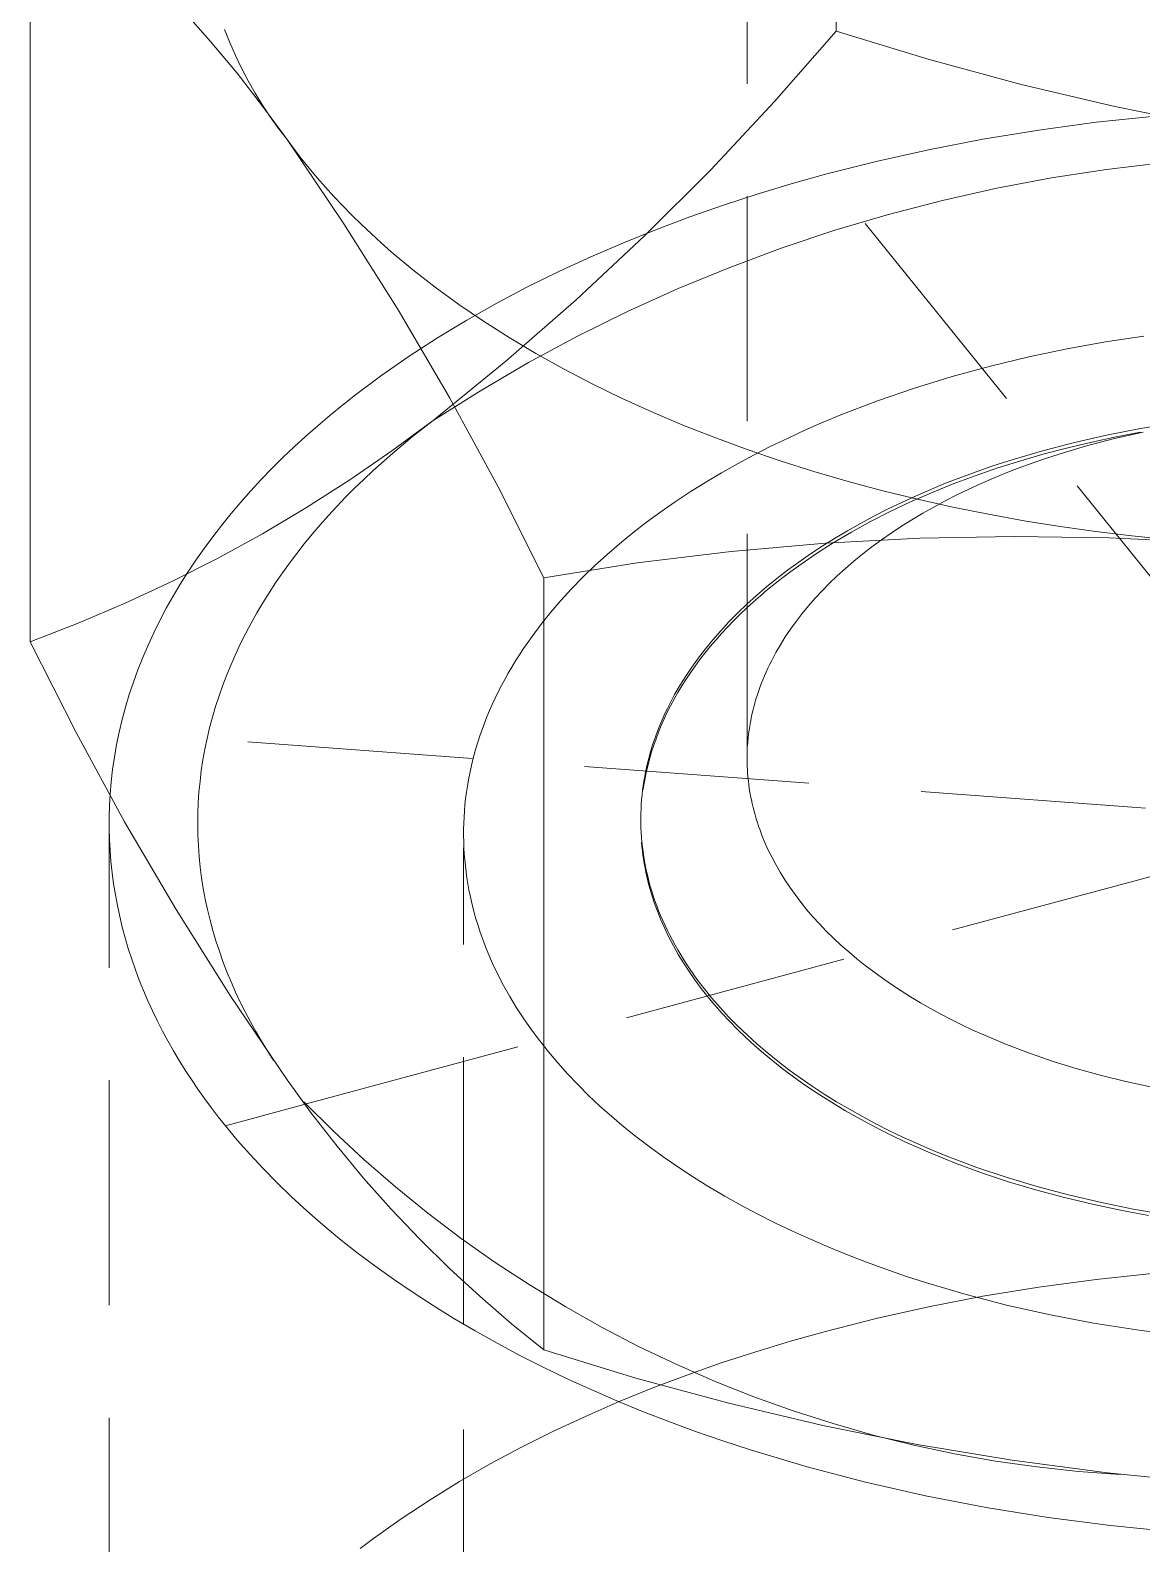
# Model space of a CAD drawing. Header units: millimetres. Extents: x -427 to 4679, y -324 to 2971.
# Drawn here: x 2722.32 to 2728.59, y 986.36 to 994.9 of the extents above; entities that cross this region are included whole.
import ezdxf

# ---------------------------------------------------------------- set-up
doc = ezdxf.new("R2010")
doc.units = ezdxf.units.MM
doc.linetypes.add('HIDDEN', pattern=[1.905, 1.27, -0.635])
doc.layers.add('ZANO_R', color=7, linetype='Continuous', lineweight=0)
doc.layers.add('ZANO_R_przerywana', color=7, linetype='HIDDEN', lineweight=0)

msp = doc.modelspace()

# ---------------------------------------------------------------- linework, layer by layer
at = {"layer": 'ZANO_R'}
for p, q in [((2722.3181, 991.4502), (2722.3181, 995.8094)), ((2723.3349, 994.8396), (2723.1789, 995.0148)), ((2723.485, 994.6594), (2723.3349, 994.8396)), ((2723.4139, 994.9066), (2723.4434, 994.8325)), ((2723.4434, 994.8325), (2723.4754, 994.7594)), ((2723.4754, 994.7594), (2723.5099, 994.6875)), ((2723.6291, 994.4744), (2723.485, 994.6594)), ((2723.5099, 994.6875), (2723.5469, 994.6168)), ((2723.5469, 994.6168), (2723.5863, 994.5474)), ((2723.5863, 994.5474), (2723.6281, 994.4794)), ((2723.6281, 994.4794), (2723.6721, 994.413)), ((2723.7671, 994.2847), (2723.6291, 994.4744)), ((2723.6721, 994.413), (2723.7185, 994.348)), ((2723.7185, 994.348), (2723.7671, 994.2847)), ((2724.0879, 993.809), (2723.7671, 994.2847)), ((2723.7671, 994.2847), (2723.8071, 994.2307)), ((2723.8071, 994.2307), (2723.8488, 994.1768)), ((2723.8488, 994.1768), (2723.892, 994.1231)), ((2723.892, 994.1231), (2723.937, 994.0696)), ((2723.937, 994.0696), (2723.9836, 994.0164)), ((2723.9836, 994.0164), (2724.0318, 993.9633)), ((2724.0318, 993.9633), (2724.0816, 993.9105)), ((2724.0816, 993.9105), (2724.1331, 993.8581)), ((2724.3935, 993.3234), (2724.0879, 993.809)), ((2724.1331, 993.8581), (2724.1862, 993.8059)), ((2724.1862, 993.8059), (2724.2409, 993.7541)), ((2724.2409, 993.7541), (2724.2973, 993.7026)), ((2724.2973, 993.7026), (2724.3552, 993.6516)), ((2724.3552, 993.6516), (2724.4759, 993.5507)), ((2724.4759, 993.5507), (2724.6028, 993.4517)), ((2724.6028, 993.4517), (2724.7359, 993.3547)), ((2724.6835, 992.8284), (2724.3935, 993.3234)), ((2724.7359, 993.3547), (2724.875, 993.26)), ((2724.875, 993.26), (2725.02, 993.1676)), ((2725.02, 993.1676), (2725.1706, 993.0779)), ((2725.1706, 993.0779), (2725.3267, 992.9909)), ((2725.3267, 992.9909), (2725.488, 992.9068)), ((2725.488, 992.9068), (2725.6542, 992.8258)), ((2724.9578, 992.3244), (2724.6835, 992.8284)), ((2725.6542, 992.8258), (2725.8252, 992.748)), ((2725.8252, 992.748), (2726.0006, 992.6735)), ((2726.0006, 992.6735), (2726.18, 992.6025)), ((2726.18, 992.6025), (2726.3633, 992.5351)), ((2726.3633, 992.5351), (2726.5501, 992.4714)), ((2726.5501, 992.4714), (2726.74, 992.4114)), ((2726.74, 992.4114), (2726.9328, 992.3553)), ((2726.9328, 992.3553), (2727.128, 992.3031)), ((2725.216, 991.812), (2724.9578, 992.3244)), ((2727.128, 992.3031), (2727.3253, 992.2548)), ((2727.3253, 992.2548), (2727.5244, 992.2105)), ((2727.5244, 992.2105), (2727.7249, 992.1702)), ((2727.7249, 992.1702), (2727.9264, 992.1338)), ((2727.9264, 992.1338), (2728.1287, 992.1014)), ((2728.1287, 992.1014), (2728.3314, 992.073)), ((2727.3379, 992.0351), (2726.8049, 992.0066)), ((2727.8716, 992.0454), (2727.3379, 992.0351)), ((2728.4053, 992.0374), (2727.8716, 992.0454)), ((2728.3314, 992.073), (2728.5341, 992.0486)), ((2728.9385, 992.0112), (2728.4053, 992.0374)), ((2728.5341, 992.0486), (2728.7366, 992.028)), ((2726.2731, 991.9599), (2725.7433, 991.895)), ((2726.8049, 992.0066), (2726.2731, 991.9599)), ((2725.7433, 991.895), (2725.216, 991.812)), ((2725.216, 987.4529), (2725.216, 991.812)), ((2722.3181, 991.4502), (2722.5763, 990.9378)), ((2722.5763, 990.9378), (2722.8506, 990.4338)), ((2722.7651, 990.5246), (2722.7687, 990.5883)), ((2722.7633, 990.4612), (2722.7651, 990.5246)), ((2722.7632, 990.3978), (2722.7633, 990.4612)), ((2722.7648, 990.3347), (2722.7632, 990.3978)), ((2722.8506, 990.4338), (2723.1407, 989.9388)), ((2722.7682, 990.2718), (2722.7648, 990.3347)), ((2722.7732, 990.2091), (2722.7682, 990.2718)), ((2722.7798, 990.1466), (2722.7732, 990.2091)), ((2722.7882, 990.0844), (2722.7798, 990.1466)), ((2722.7981, 990.0225), (2722.7882, 990.0844)), ((2722.8096, 989.961), (2722.7981, 990.0225)), ((2722.8227, 989.8997), (2722.8096, 989.961)), ((2722.8374, 989.8388), (2722.8227, 989.8997)), ((2723.1407, 989.9388), (2723.4463, 989.4532)), ((2722.8537, 989.7783), (2722.8374, 989.8388)), ((2722.8714, 989.7181), (2722.8537, 989.7783)), ((2722.8906, 989.6584), (2722.8714, 989.7181)), ((2722.9113, 989.5991), (2722.8906, 989.6584)), ((2722.9334, 989.5402), (2722.9113, 989.5991)), ((2722.957, 989.4818), (2722.9334, 989.5402)), ((2722.9819, 989.4238), (2722.957, 989.4818)), ((2723.4463, 989.4532), (2723.7671, 988.9775)), ((2723.0082, 989.3663), (2722.9819, 989.4238)), ((2723.0358, 989.3093), (2723.0082, 989.3663)), ((2723.0647, 989.2529), (2723.0358, 989.3093)), ((2723.0949, 989.1969), (2723.0647, 989.2529)), ((2723.1263, 989.1415), (2723.0949, 989.1969)), ((2723.1589, 989.0866), (2723.1263, 989.1415)), ((2723.1928, 989.0323), (2723.1589, 989.0866)), ((2723.2277, 988.9785), (2723.1928, 989.0323)), ((2723.2638, 988.9253), (2723.2277, 988.9785)), ((2723.7671, 988.9775), (2723.905, 988.7878)), ((2723.301, 988.8727), (2723.2638, 988.9253)), ((2723.3393, 988.8207), (2723.301, 988.8727)), ((2723.3786, 988.7693), (2723.3393, 988.8207)), ((2723.4189, 988.7184), (2723.3786, 988.7693)), ((2723.8689, 988.8396), (2723.4189, 988.7184)), ((2723.905, 988.7878), (2724.0492, 988.6028)), ((2723.4861, 988.6376), (2723.4189, 988.7184)), ((2723.5571, 988.5569), (2723.4861, 988.6376)), ((2724.0492, 988.6028), (2724.1993, 988.4226)), ((2723.6318, 988.4764), (2723.5571, 988.5569)), ((2723.7104, 988.3962), (2723.6318, 988.4764)), ((2724.1993, 988.4226), (2724.3552, 988.2474)), ((2723.7928, 988.3165), (2723.7104, 988.3962)), ((2723.879, 988.2372), (2723.7928, 988.3165)), ((2723.9691, 988.1585), (2723.879, 988.2372)), ((2724.3552, 988.2474), (2724.5168, 988.0774)), ((2724.0631, 988.0805), (2723.9691, 988.1585)), ((2724.161, 988.0032), (2724.0631, 988.0805)), ((2724.5168, 988.0774), (2724.6838, 987.9127)), ((2724.2627, 987.9267), (2724.161, 988.0032)), ((2724.3683, 987.8511), (2724.2627, 987.9267)), ((2724.6838, 987.9127), (2724.8562, 987.7537)), ((2724.4778, 987.7765), (2724.3683, 987.8511)), ((2724.763, 987.598), (2724.763, 987.8361)), ((2724.591, 987.7031), (2724.4778, 987.7765)), ((2724.8562, 987.7537), (2725.0336, 987.6003)), ((2724.7081, 987.6308), (2724.591, 987.7031)), ((2724.8288, 987.5598), (2724.7081, 987.6308)), ((2725.0336, 987.6003), (2725.216, 987.4529)), ((2724.9533, 987.4901), (2724.8288, 987.5598)), ((2725.0813, 987.4219), (2724.9533, 987.4901)), ((2725.2129, 987.3553), (2725.0813, 987.4219)), ((2725.216, 987.4529), (2725.7357, 987.2936)), ((2725.3479, 987.2903), (2725.2129, 987.3553)), ((2725.4864, 987.227), (2725.3479, 987.2903)), ((2725.6281, 987.1655), (2725.4864, 987.227)), ((2725.7357, 987.2936), (2726.2605, 987.1515)), ((2725.773, 987.1058), (2725.6281, 987.1655)), ((2726.2605, 987.1515), (2726.7896, 987.0268)), ((2725.9209, 987.0482), (2725.773, 987.1058)), ((2726.0718, 986.9925), (2725.9209, 987.0482)), ((2726.2256, 986.939), (2726.0718, 986.9925)), ((2726.7896, 987.0268), (2727.3225, 986.9195)), ((2726.382, 986.8877), (2726.2256, 986.939)), ((2726.7024, 986.7918), (2726.382, 986.8877)), ((2727.3225, 986.9195), (2727.8587, 986.8299)), ((2727.8587, 986.8299), (2728.3975, 986.7581)), ((2727.0318, 986.7053), (2726.7024, 986.7918)), ((2728.3975, 986.7581), (2728.9385, 986.704)), ((2727.3689, 986.6287), (2727.0318, 986.7053)), ((2727.7125, 986.5623), (2727.3689, 986.6287)), ((2728.061, 986.5063), (2727.7125, 986.5623)), ((2728.4132, 986.4608), (2728.061, 986.5063)), ((2728.7676, 986.4261), (2728.4132, 986.4608))]:
    msp.add_line(p, q, dxfattribs=at)
at = {"layer": 'ZANO_R_przerywana'}
for p, q in [((2726.8652, 999.257), (2726.8652, 994.8978)), ((2726.363, 990.7902), (2726.363, 999.0545)), ((2726.8652, 994.8978), (2726.518, 994.5)), ((2726.8652, 994.8978), (2727.3849, 994.7385)), ((2727.3849, 994.7385), (2727.9096, 994.5964)), ((2727.9096, 994.5964), (2728.4388, 994.4717)), ((2726.518, 994.5), (2726.1576, 994.1143)), ((2728.3327, 994.3826), (2728.6646, 994.4178)), ((2728.4388, 994.4717), (2728.9717, 994.3645)), ((2727.6929, 994.2871), (2728.0085, 994.3389)), ((2728.0085, 994.3389), (2728.3327, 994.3826)), ((2727.3867, 994.2279), (2727.6929, 994.2871)), ((2726.8047, 994.0892), (2727.0905, 994.1617)), ((2727.0905, 994.1617), (2727.3867, 994.2279)), ((2728.7038, 994.153), (2728.3915, 994.1162)), ((2726.1576, 994.1143), (2725.7844, 993.741)), ((2726.612, 994.0353), (2726.8047, 994.0892)), ((2732.6148, 986.8956), (2726.8047, 994.0892)), ((2728.0806, 994.0686), (2727.7715, 994.0105)), ((2728.3915, 994.1162), (2728.0806, 994.0686)), ((2726.2289, 993.915), (2726.42, 993.9772)), ((2726.42, 993.9772), (2726.612, 994.0353)), ((2727.7715, 994.0105), (2727.4646, 993.9419)), ((2726.0392, 993.8486), (2726.2289, 993.915)), ((2727.4646, 993.9419), (2727.1602, 993.8628)), ((2725.8512, 993.7779), (2726.0392, 993.8486)), ((2727.1602, 993.8628), (2726.8587, 993.7734)), ((2725.7844, 993.741), (2725.3986, 993.3806)), ((2725.6653, 993.703), (2725.8512, 993.7779)), ((2726.8587, 993.7734), (2726.5604, 993.6737)), ((2725.4819, 993.6239), (2725.6653, 993.703)), ((2726.5604, 993.6737), (2726.2657, 993.5638)), ((2725.3014, 993.5406), (2725.4819, 993.6239)), ((2726.2657, 993.5638), (2725.9749, 993.444)), ((2725.1242, 993.453), (2725.3014, 993.5406)), ((2724.9506, 993.3613), (2725.1242, 993.453)), ((2725.3986, 993.3806), (2725.0009, 993.0334)), ((2725.9749, 993.444), (2725.6884, 993.3143)), ((2724.7812, 993.2656), (2724.9506, 993.3613)), ((2725.6884, 993.3143), (2725.4065, 993.1749)), ((2724.6164, 993.1658), (2724.7812, 993.2656)), ((2724.4564, 993.0621), (2724.6164, 993.1658)), ((2725.4065, 993.1749), (2725.1295, 993.0259)), ((2728.1688, 993.1038), (2728.3855, 993.1427)), ((2728.3855, 993.1427), (2728.6011, 993.1754)), ((2724.3018, 992.9546), (2724.4564, 993.0621)), ((2725.0009, 993.0334), (2724.5916, 992.7)), ((2727.7356, 993.0064), (2727.9519, 993.0584)), ((2727.9519, 993.0584), (2728.1688, 993.1038)), ((2724.1528, 992.8434), (2724.3018, 992.9546)), ((2725.1295, 993.0259), (2724.8578, 992.8675)), ((2727.3078, 992.8824), (2727.5206, 992.9478)), ((2727.5206, 992.9478), (2727.7356, 993.0064)), ((2724.8578, 992.8675), (2724.5916, 992.7)), ((2727.0982, 992.8102), (2727.3078, 992.8824)), ((2724.0099, 992.7287), (2724.0806, 992.7865)), ((2724.0806, 992.7865), (2724.1528, 992.8434)), ((2726.9948, 992.7716), (2727.0982, 992.8102)), ((2723.9409, 992.6701), (2724.0099, 992.7287)), ((2724.5916, 992.7), (2724.359, 992.5279)), ((2724.5916, 992.7), (2724.4744, 992.6082)), ((2726.7916, 992.6894), (2726.8926, 992.7313)), ((2726.8926, 992.7313), (2726.9948, 992.7716)), ((2723.8078, 992.5505), (2723.8735, 992.6107)), ((2723.8735, 992.6107), (2723.9409, 992.6701)), ((2724.4744, 992.6082), (2724.3611, 992.5136)), ((2726.5938, 992.6005), (2726.692, 992.6457)), ((2726.692, 992.6457), (2726.7916, 992.6894)), ((2728.2026, 992.5736), (2728.3915, 992.6166)), ((2728.3086, 992.5778), (2728.445, 992.6069)), ((2728.3915, 992.6166), (2728.5823, 992.6537)), ((2728.4367, 992.5977), (2728.5972, 992.6342)), ((2728.445, 992.6069), (2728.5823, 992.6329)), ((2728.5823, 992.6537), (2728.7744, 992.6849)), ((2723.7438, 992.4895), (2723.8078, 992.5505)), ((2724.359, 992.5279), (2724.1208, 992.3637)), ((2726.4025, 992.5052), (2726.4973, 992.5536)), ((2726.4973, 992.5536), (2726.5938, 992.6005)), ((2727.8342, 992.4703), (2728.0166, 992.5248)), ((2728.0166, 992.5248), (2728.2026, 992.5736)), ((2728.0397, 992.5105), (2728.1734, 992.5456)), ((2728.1235, 992.5099), (2728.2786, 992.5562)), ((2728.1734, 992.5456), (2728.3086, 992.5778)), ((2728.2786, 992.5562), (2728.4367, 992.5977)), ((2723.6816, 992.4278), (2723.7438, 992.4895)), ((2724.3611, 992.5136), (2724.2522, 992.4164)), ((2726.2184, 992.4036), (2726.3095, 992.4552)), ((2726.3095, 992.4552), (2726.4025, 992.5052)), ((2727.6562, 992.4103), (2727.7446, 992.441)), ((2727.7446, 992.441), (2727.8342, 992.4703)), ((2727.7781, 992.4314), (2727.9079, 992.4724)), ((2727.8981, 992.4316), (2727.9722, 992.4588)), ((2727.9079, 992.4724), (2728.0397, 992.5105)), ((2727.9722, 992.4588), (2728.0474, 992.4849)), ((2728.0474, 992.4849), (2728.1235, 992.5099)), ((2723.5627, 992.3022), (2723.6212, 992.3653)), ((2723.6212, 992.3653), (2723.6816, 992.4278)), ((2724.1208, 992.3637), (2723.8771, 992.2076)), ((2724.1994, 992.3669), (2724.1478, 992.3167)), ((2724.2522, 992.4164), (2724.1994, 992.3669)), ((2726.0425, 992.2962), (2726.1294, 992.3506)), ((2726.1294, 992.3506), (2726.2184, 992.4036)), ((2727.4833, 992.3448), (2727.569, 992.3782)), ((2727.526, 992.3409), (2727.6507, 992.3876)), ((2727.569, 992.3782), (2727.6562, 992.4103)), ((2727.6507, 992.3876), (2727.7781, 992.4314)), ((2727.6833, 992.3431), (2727.7536, 992.3737)), ((2727.7536, 992.3737), (2727.8253, 992.4032)), ((2727.8253, 992.4032), (2727.8981, 992.4316)), ((2723.506, 992.2384), (2723.5627, 992.3022)), ((2724.0974, 992.2659), (2724.0482, 992.2144)), ((2724.1478, 992.3167), (2724.0974, 992.2659)), ((2725.9578, 992.2403), (2726.0425, 992.2962)), ((2727.2352, 992.237), (2727.3163, 992.2741)), ((2727.2857, 992.2396), (2727.4043, 992.2916)), ((2727.3163, 992.2741), (2727.399, 992.3101)), ((2727.399, 992.3101), (2727.4833, 992.3448)), ((2727.4043, 992.2916), (2727.526, 992.3409)), ((2727.481, 992.2453), (2727.5469, 992.2789)), ((2727.5469, 992.2789), (2727.6144, 992.3115)), ((2727.6144, 992.3115), (2727.6833, 992.3431)), ((2723.4513, 992.174), (2723.506, 992.2384)), ((2723.8771, 992.2076), (2723.6284, 992.0597)), ((2724.0482, 992.2144), (2724.0003, 992.1624)), ((2725.7957, 992.1246), (2725.8756, 992.1831)), ((2725.8756, 992.1831), (2725.9578, 992.2403)), ((2727.0592, 992.1283), (2727.1706, 992.1852)), ((2727.0783, 992.1591), (2727.1558, 992.1986)), ((2727.1558, 992.1986), (2727.2352, 992.237)), ((2727.1706, 992.1852), (2727.2857, 992.2396)), ((2727.3539, 992.1754), (2727.4166, 992.2108)), ((2727.4166, 992.2108), (2727.481, 992.2453)), ((2723.3476, 992.0433), (2723.3985, 992.1089)), ((2723.3985, 992.1089), (2723.4513, 992.174)), ((2736.1072, 992.1344), (2723.8689, 988.8396)), ((2723.9537, 992.1098), (2723.9084, 992.0567)), ((2724.0003, 992.1624), (2723.9537, 992.1098)), ((2725.7185, 992.0649), (2725.7957, 992.1246)), ((2726.9288, 992.0768), (2727.0026, 992.1185)), ((2726.9517, 992.0692), (2727.0592, 992.1283)), ((2727.0026, 992.1185), (2727.0783, 992.1591)), ((2727.1763, 992.0641), (2727.2337, 992.102)), ((2727.2337, 992.102), (2727.2929, 992.1391)), ((2727.2929, 992.1391), (2727.3539, 992.1754)), ((2723.2988, 991.9771), (2723.3476, 992.0433)), ((2723.6284, 992.0597), (2723.3748, 991.9204)), ((2723.9084, 992.0567), (2723.8644, 992.003)), ((2725.6438, 992.0039), (2725.7185, 992.0649)), ((2726.7491, 991.9448), (2726.8482, 992.008)), ((2726.7874, 991.9905), (2726.857, 992.0341)), ((2726.8482, 992.008), (2726.9517, 992.0692)), ((2726.857, 992.0341), (2726.9288, 992.0768)), ((2727.067, 991.9862), (2727.1207, 992.0255)), ((2727.1207, 992.0255), (2727.1763, 992.0641)), ((2723.252, 991.9104), (2723.2988, 991.9771)), ((2723.8218, 991.9487), (2723.7807, 991.894)), ((2723.8644, 992.003), (2723.8218, 991.9487)), ((2725.5027, 991.8787), (2725.5719, 991.9418)), ((2725.5719, 991.9418), (2725.6438, 992.0039)), ((2726.6544, 991.9005), (2726.7198, 991.9459)), ((2726.6544, 991.8798), (2726.7491, 991.9448)), ((2726.7198, 991.9459), (2726.7874, 991.9905)), ((2726.9654, 991.9057), (2727.0152, 991.9463)), ((2727.0152, 991.9463), (2727.067, 991.9862)), ((2723.3748, 991.9204), (2723.1167, 991.7896)), ((2723.1646, 991.7756), (2723.2073, 991.8432)), ((2723.2073, 991.8432), (2723.252, 991.9104)), ((2723.7409, 991.8388), (2723.7026, 991.7831)), ((2723.7807, 991.894), (2723.7409, 991.8388)), ((2725.4364, 991.8145), (2725.5027, 991.8787)), ((2726.5303, 991.8072), (2726.5912, 991.8542)), ((2726.5643, 991.813), (2726.6088, 991.8466)), ((2726.5912, 991.8542), (2726.6544, 991.9005)), ((2726.6088, 991.8466), (2726.6544, 991.8798)), ((2726.8717, 991.823), (2726.9175, 991.8646)), ((2726.9175, 991.8646), (2726.9654, 991.9057)), ((2723.1167, 991.7896), (2722.8544, 991.6675)), ((2723.124, 991.7075), (2723.1646, 991.7756)), ((2723.7026, 991.7831), (2723.6658, 991.7269)), ((2725.373, 991.7494), (2725.4364, 991.8145)), ((2726.4154, 991.7112), (2726.4717, 991.7595)), ((2726.4717, 991.7595), (2726.5303, 991.8072)), ((2726.4789, 991.7448), (2726.521, 991.7791)), ((2726.521, 991.7791), (2726.5643, 991.813)), ((2726.7861, 991.7385), (2726.8279, 991.781)), ((2726.8279, 991.781), (2726.8717, 991.823)), ((2722.8544, 991.6675), (2722.5881, 991.5543)), ((2723.0856, 991.6391), (2723.124, 991.7075)), ((2723.6305, 991.6703), (2723.5967, 991.6133)), ((2723.6658, 991.7269), (2723.6305, 991.6703)), ((2725.2552, 991.6166), (2725.3126, 991.6834)), ((2725.3126, 991.6834), (2725.373, 991.7494)), ((2726.3598, 991.64), (2726.3983, 991.6752)), ((2726.3614, 991.6622), (2726.4154, 991.7112)), ((2726.3983, 991.6752), (2726.438, 991.7102)), ((2726.438, 991.7102), (2726.4789, 991.7448)), ((2726.7086, 991.6525), (2726.7463, 991.6956)), ((2726.7463, 991.6956), (2726.7861, 991.7385)), ((2723.0493, 991.5703), (2723.0856, 991.6391)), ((2723.5967, 991.6133), (2723.5644, 991.5559)), ((2725.2009, 991.549), (2725.2552, 991.6166)), ((2726.2607, 991.5628), (2726.3099, 991.6128)), ((2726.2866, 991.5687), (2726.3226, 991.6044)), ((2726.3099, 991.6128), (2726.3614, 991.6622)), ((2726.3226, 991.6044), (2726.3598, 991.64)), ((2726.6394, 991.5654), (2726.673, 991.609)), ((2726.673, 991.609), (2726.7086, 991.6525)), ((2722.5881, 991.5543), (2722.3181, 991.4502)), ((2722.9831, 991.4317), (2723.0151, 991.5012)), ((2723.0151, 991.5012), (2723.0493, 991.5703)), ((2723.5337, 991.4981), (2723.5046, 991.44)), ((2723.5644, 991.5559), (2723.5337, 991.4981)), ((2725.1497, 991.4808), (2725.2009, 991.549)), ((2726.1696, 991.4616), (2726.214, 991.5124)), ((2726.186, 991.46), (2726.2182, 991.4964)), ((2726.214, 991.5124), (2726.2607, 991.5628)), ((2726.2182, 991.4964), (2726.2518, 991.5326)), ((2726.2518, 991.5326), (2726.2866, 991.5687)), ((2726.5783, 991.4776), (2726.6078, 991.5215)), ((2726.6078, 991.5215), (2726.6394, 991.5654)), ((2722.9532, 991.3621), (2722.9831, 991.4317)), ((2723.5046, 991.44), (2723.4771, 991.3815)), ((2725.0788, 991.3773), (2725.1017, 991.4119)), ((2725.1017, 991.4119), (2725.1497, 991.4808)), ((2726.0881, 991.3592), (2726.1277, 991.4105)), ((2726.1251, 991.3866), (2726.1549, 991.4233)), ((2726.1277, 991.4105), (2726.1696, 991.4616)), ((2726.1549, 991.4233), (2726.186, 991.46)), ((2726.5253, 991.3894), (2726.5508, 991.4335)), ((2726.5508, 991.4335), (2726.5783, 991.4776)), ((2722.9255, 991.2922), (2722.9532, 991.3621)), ((2723.4771, 991.3815), (2723.4511, 991.3227)), ((2725.0356, 991.3077), (2725.0568, 991.3426)), ((2725.0568, 991.3426), (2725.0788, 991.3773)), ((2726.051, 991.3076), (2726.0881, 991.3592)), ((2726.0693, 991.3127), (2726.0966, 991.3497)), ((2726.0966, 991.3497), (2726.1251, 991.3866)), ((2726.4908, 991.3232), (2726.5018, 991.3452)), ((2726.5018, 991.3452), (2726.5253, 991.3894)), ((2722.9, 991.2221), (2722.9255, 991.2922)), ((2723.4269, 991.2637), (2723.4042, 991.2043)), ((2723.4511, 991.3227), (2723.4269, 991.2637)), ((2724.9955, 991.2377), (2725.0152, 991.2728)), ((2725.0152, 991.2728), (2725.0356, 991.3077)), ((2725.9839, 991.204), (2726.0163, 991.2558)), ((2726.0163, 991.2558), (2726.051, 991.3076)), ((2726.0184, 991.2383), (2726.0432, 991.2755)), ((2726.0432, 991.2755), (2726.0693, 991.3127)), ((2726.4515, 991.2351), (2726.4606, 991.2571)), ((2726.4606, 991.2571), (2726.4702, 991.2791)), ((2726.4702, 991.2791), (2726.4802, 991.3011)), ((2726.4802, 991.3011), (2726.4908, 991.3232)), ((2722.8767, 991.1518), (2722.9, 991.2221)), ((2723.4042, 991.2043), (2723.3832, 991.1447)), ((2724.9415, 991.1321), (2724.9587, 991.1674)), ((2724.9587, 991.1674), (2724.9767, 991.2026)), ((2724.9767, 991.2026), (2724.9955, 991.2377)), ((2725.9512, 991.1265), (2725.9724, 991.1638)), ((2725.9539, 991.1521), (2725.9839, 991.204)), ((2725.9724, 991.1638), (2725.9948, 991.2011)), ((2725.9948, 991.2011), (2726.0184, 991.2383)), ((2726.4199, 991.1476), (2726.4271, 991.1694)), ((2726.4271, 991.1694), (2726.4348, 991.1913)), ((2726.4348, 991.1913), (2726.4429, 991.2132)), ((2726.4429, 991.2132), (2726.4515, 991.2351)), ((2722.8367, 991.011), (2722.8556, 991.0815)), ((2722.8556, 991.0815), (2722.8767, 991.1518)), ((2723.3639, 991.0849), (2723.3462, 991.0249)), ((2723.3832, 991.1447), (2723.3639, 991.0849)), ((2724.9095, 991.0613), (2724.9251, 991.0967)), ((2724.9251, 991.0967), (2724.9415, 991.1321)), ((2725.9009, 991.0483), (2725.9133, 991.0742)), ((2725.9125, 991.0519), (2725.9313, 991.0892)), ((2725.9133, 991.0742), (2725.9263, 991.1002)), ((2725.9263, 991.1002), (2725.9539, 991.1521)), ((2725.9313, 991.0892), (2725.9512, 991.1265)), ((2726.3955, 991.0608), (2726.4009, 991.0824)), ((2726.4009, 991.0824), (2726.4068, 991.1041)), ((2726.4068, 991.1041), (2726.4131, 991.1258)), ((2726.4131, 991.1258), (2726.4199, 991.1476)), ((2722.8199, 990.9405), (2722.8367, 991.011)), ((2723.3462, 991.0249), (2723.3303, 990.9648)), ((2724.8676, 990.9549), (2724.8808, 990.9904)), ((2724.8808, 990.9904), (2724.8948, 991.0259)), ((2724.8948, 991.0259), (2724.9095, 991.0613)), ((2725.8671, 990.9706), (2725.8778, 990.9965)), ((2725.8778, 990.9965), (2725.8891, 991.0224)), ((2725.8785, 990.9774), (2725.8949, 991.0146)), ((2725.8891, 991.0224), (2725.9009, 991.0483)), ((2725.8949, 991.0146), (2725.9125, 991.0519)), ((2726.3779, 990.9737), (2726.3817, 990.9957)), ((2726.3817, 990.9957), (2726.3859, 991.0175)), ((2726.3859, 991.0175), (2726.3905, 991.0392)), ((2726.3905, 991.0392), (2726.3955, 991.0608)), ((2722.8053, 990.87), (2722.8199, 990.9405)), ((2723.316, 990.9044), (2723.3034, 990.844)), ((2736.2105, 989.9504), (2723.3156, 990.9025)), ((2723.3303, 990.9648), (2723.316, 990.9044)), ((2724.8436, 990.8839), (2724.8552, 990.9194)), ((2724.8552, 990.9194), (2724.8676, 990.9549)), ((2725.8362, 990.8661), (2725.8492, 990.9031)), ((2725.8384, 990.8933), (2725.8474, 990.919)), ((2725.8474, 990.919), (2725.857, 990.9448)), ((2725.8492, 990.9031), (2725.8633, 990.9402)), ((2725.857, 990.9448), (2725.8671, 990.9706)), ((2725.8633, 990.9402), (2725.8785, 990.9774)), ((2726.3671, 990.8854), (2726.3691, 990.9076)), ((2726.3691, 990.9076), (2726.3716, 990.9297)), ((2726.3716, 990.9297), (2726.3746, 990.9517)), ((2726.3746, 990.9517), (2726.3779, 990.9737)), ((2722.7929, 990.7994), (2722.8053, 990.87)), ((2723.3034, 990.844), (2723.2925, 990.7835)), ((2724.8137, 990.7774), (2724.8229, 990.8129)), ((2724.8229, 990.8129), (2724.8329, 990.8484)), ((2724.8329, 990.8484), (2724.8436, 990.8839)), ((2725.8076, 990.7909), (2725.8145, 990.8164)), ((2725.8136, 990.7925), (2725.8244, 990.8292)), ((2725.8145, 990.8164), (2725.8219, 990.842)), ((2725.8219, 990.842), (2725.8299, 990.8676)), ((2725.8244, 990.8292), (2725.8362, 990.8661)), ((2725.8299, 990.8676), (2725.8384, 990.8933)), ((2726.3654, 990.8633), (2726.3671, 990.8854)), ((2722.7746, 990.6586), (2722.7827, 990.729)), ((2722.7827, 990.729), (2722.7929, 990.7994)), ((2723.2925, 990.7835), (2723.2833, 990.7228)), ((2724.7976, 990.7066), (2724.8053, 990.742)), ((2724.8053, 990.742), (2724.8137, 990.7774)), ((2725.79, 990.7148), (2725.7954, 990.7401)), ((2725.7954, 990.7401), (2725.8012, 990.7655)), ((2725.7954, 990.7194), (2725.8039, 990.7559)), ((2725.8012, 990.7655), (2725.8076, 990.7909)), ((2725.8039, 990.7559), (2725.8136, 990.7925)), ((2726.3632, 990.7694), (2726.363, 990.7902)), ((2726.3638, 990.7485), (2726.3632, 990.7694)), ((2726.3648, 990.7276), (2726.3638, 990.7485)), ((2726.3661, 990.7066), (2726.3648, 990.7276)), ((2722.7687, 990.5883), (2722.7746, 990.6586)), ((2723.2759, 990.6621), (2723.2701, 990.6014)), ((2723.2833, 990.7228), (2723.2759, 990.6621)), ((2724.7847, 990.6359), (2724.7908, 990.6712)), ((2724.7908, 990.6712), (2724.7976, 990.7066)), ((2725.7767, 990.6377), (2725.7806, 990.6636)), ((2725.7767, 990.617), (2725.7806, 990.6427)), ((2725.7806, 990.6636), (2725.7851, 990.6892)), ((2725.7806, 990.6427), (2725.785, 990.6684)), ((2725.785, 990.6684), (2725.79, 990.6939)), ((2725.7851, 990.6892), (2725.79, 990.7148)), ((2725.79, 990.6939), (2725.7954, 990.7194)), ((2726.3679, 990.6855), (2726.3661, 990.7066)), ((2726.37, 990.6644), (2726.3679, 990.6855)), ((2726.3726, 990.6432), (2726.37, 990.6644)), ((2726.3755, 990.622), (2726.3726, 990.6432)), ((2723.2701, 990.6014), (2723.2661, 990.5407)), ((2724.771, 990.5303), (2724.7748, 990.5654)), ((2724.7748, 990.5654), (2724.7793, 990.6006)), ((2724.7793, 990.6006), (2724.7847, 990.6359)), ((2725.7658, 990.5331), (2725.7678, 990.5595)), ((2725.7678, 990.5595), (2725.7702, 990.5857)), ((2725.7702, 990.5857), (2725.7732, 990.6118)), ((2725.7732, 990.6118), (2725.7767, 990.6377)), ((2726.3789, 990.6007), (2726.3755, 990.622)), ((2726.3827, 990.5794), (2726.3789, 990.6007)), ((2726.3869, 990.558), (2726.3827, 990.5794)), ((2726.3915, 990.5366), (2726.3869, 990.558)), ((2723.2637, 990.48), (2723.2631, 990.4194)), ((2723.2661, 990.5407), (2723.2637, 990.48)), ((2724.7656, 990.4603), (2724.7679, 990.4953)), ((2724.7679, 990.4953), (2724.771, 990.5303)), ((2725.7631, 990.4534), (2725.7634, 990.4801)), ((2725.7634, 990.4801), (2725.7644, 990.5067)), ((2725.7644, 990.5067), (2725.7658, 990.5331)), ((2726.3966, 990.5152), (2726.3915, 990.5366)), ((2726.402, 990.4938), (2726.3966, 990.5152)), ((2726.4079, 990.4723), (2726.402, 990.4938)), ((2726.4143, 990.4508), (2726.4079, 990.4723)), ((2722.763, 983.8945), (2722.763, 990.3881)), ((2723.2631, 990.4194), (2723.2641, 990.3588)), ((2724.7631, 990.3561), (2724.7632, 990.3908)), ((2724.7632, 990.3908), (2724.764, 990.4255)), ((2724.764, 990.4255), (2724.7656, 990.4603)), ((2725.7632, 990.4266), (2725.7631, 990.4534)), ((2725.7639, 990.3997), (2725.7632, 990.4266)), ((2725.7651, 990.3727), (2725.7639, 990.3997)), ((2726.421, 990.4292), (2726.4143, 990.4508)), ((2726.4282, 990.4077), (2726.421, 990.4292)), ((2726.4358, 990.3862), (2726.4282, 990.4077)), ((2726.4439, 990.3646), (2726.4358, 990.3862)), ((2723.2641, 990.3588), (2723.2668, 990.2983)), ((2724.7637, 990.3216), (2724.7631, 990.3561)), ((2724.765, 990.2873), (2724.7637, 990.3216)), ((2725.7669, 990.3456), (2725.7651, 990.3727)), ((2725.7693, 990.3184), (2725.7669, 990.3456)), ((2725.7696, 990.2943), (2725.7674, 990.3183)), ((2725.7722, 990.2912), (2725.7693, 990.3184)), ((2726.4524, 990.343), (2726.4439, 990.3646)), ((2726.4614, 990.3215), (2726.4524, 990.343)), ((2726.4806, 990.2784), (2726.4614, 990.3215)), ((2723.2668, 990.2983), (2723.2713, 990.2379)), ((2723.2713, 990.2379), (2723.2773, 990.1776)), ((2724.763, 987.8361), (2724.763, 990.2873)), ((2724.767, 990.253), (2724.765, 990.2873)), ((2724.7697, 990.2189), (2724.767, 990.253)), ((2724.7731, 990.185), (2724.7697, 990.2189)), ((2725.7722, 990.2703), (2725.7696, 990.2943)), ((2725.7757, 990.2638), (2725.7722, 990.2912)), ((2725.7752, 990.2462), (2725.7722, 990.2703)), ((2725.7787, 990.2221), (2725.7752, 990.2462)), ((2725.7797, 990.2364), (2725.7757, 990.2638)), ((2725.7827, 990.1979), (2725.7787, 990.2221)), ((2725.7844, 990.2089), (2725.7797, 990.2364)), ((2726.5016, 990.2354), (2726.4806, 990.2784)), ((2726.5245, 990.1925), (2726.5016, 990.2354)), ((2723.2773, 990.1776), (2723.2851, 990.1175)), ((2724.7771, 990.1512), (2724.7731, 990.185)), ((2724.7819, 990.1175), (2724.7771, 990.1512)), ((2725.7871, 990.1737), (2725.7827, 990.1979)), ((2725.7896, 990.1814), (2725.7844, 990.2089)), ((2725.7919, 990.1494), (2725.7871, 990.1737)), ((2725.7954, 990.1538), (2725.7896, 990.1814)), ((2725.7972, 990.1251), (2725.7919, 990.1494)), ((2725.8019, 990.1262), (2725.7954, 990.1538)), ((2726.5491, 990.1498), (2726.5245, 990.1925)), ((2726.5755, 990.1072), (2726.5491, 990.1498)), ((2723.2851, 990.1175), (2723.2945, 990.0576)), ((2723.2945, 990.0576), (2723.3056, 989.9979)), ((2724.7872, 990.084), (2724.7819, 990.1175)), ((2724.7933, 990.0507), (2724.7872, 990.084)), ((2724.8, 990.0176), (2724.7933, 990.0507)), ((2725.803, 990.1007), (2725.7972, 990.1251)), ((2725.8089, 990.0985), (2725.8019, 990.1262)), ((2725.8093, 990.0763), (2725.803, 990.1007)), ((2725.8165, 990.0708), (2725.8089, 990.0985)), ((2725.816, 990.0519), (2725.8093, 990.0763)), ((2725.8232, 990.0275), (2725.816, 990.0519)), ((2725.8248, 990.0431), (2725.8165, 990.0708)), ((2725.8336, 990.0153), (2725.8248, 990.0431)), ((2726.6037, 990.0649), (2726.5755, 990.1072)), ((2726.6337, 990.0227), (2726.6037, 990.0649)), ((2723.3056, 989.9979), (2723.3182, 989.9384)), ((2724.8073, 989.9846), (2724.8, 990.0176)), ((2724.8152, 989.9518), (2724.8073, 989.9846)), ((2725.8308, 990.003), (2725.8232, 990.0275)), ((2725.839, 989.9786), (2725.8308, 990.003)), ((2725.8431, 989.9875), (2725.8336, 990.0153)), ((2725.8567, 989.9296), (2725.839, 989.9786)), ((2725.8532, 989.9597), (2725.8431, 989.9875)), ((2725.8639, 989.9319), (2725.8532, 989.9597)), ((2726.6654, 989.9809), (2726.6337, 990.0227)), ((2726.699, 989.9394), (2726.6654, 989.9809)), ((2723.3182, 989.9384), (2723.3325, 989.8791)), ((2723.3325, 989.8791), (2723.3484, 989.8202)), ((2724.8237, 989.9192), (2724.8152, 989.9518)), ((2724.8329, 989.8868), (2724.8237, 989.9192)), ((2724.8426, 989.8546), (2724.8329, 989.8868)), ((2725.8764, 989.8807), (2725.8567, 989.9296)), ((2725.8752, 989.9041), (2725.8639, 989.9319)), ((2725.8872, 989.8764), (2725.8752, 989.9041)), ((2725.898, 989.8317), (2725.8764, 989.8807)), ((2725.8997, 989.8486), (2725.8872, 989.8764)), ((2726.7343, 989.8983), (2726.699, 989.9394)), ((2726.7713, 989.8576), (2726.7343, 989.8983)), ((2723.3484, 989.8202), (2723.3659, 989.7615)), ((2724.853, 989.8227), (2724.8426, 989.8546)), ((2724.8639, 989.7909), (2724.853, 989.8227)), ((2724.8753, 989.7593), (2724.8639, 989.7909)), ((2725.9215, 989.7829), (2725.898, 989.8317)), ((2725.913, 989.8209), (2725.8997, 989.8486)), ((2725.9268, 989.7931), (2725.913, 989.8209)), ((2725.9413, 989.7655), (2725.9268, 989.7931)), ((2726.81, 989.8173), (2726.7713, 989.8576)), ((2726.8505, 989.7774), (2726.81, 989.8173)), ((2723.3659, 989.7615), (2723.3849, 989.7031)), ((2723.3849, 989.7031), (2723.4055, 989.6451)), ((2724.8874, 989.728), (2724.8753, 989.7593)), ((2724.8999, 989.6968), (2724.8874, 989.728)), ((2725.947, 989.7341), (2725.9215, 989.7829)), ((2725.9564, 989.7378), (2725.9413, 989.7655)), ((2725.9745, 989.6855), (2725.947, 989.7341)), ((2725.9721, 989.7103), (2725.9564, 989.7378)), ((2725.9885, 989.6827), (2725.9721, 989.7103)), ((2726.8926, 989.7381), (2726.8505, 989.7774)), ((2726.9364, 989.6993), (2726.8926, 989.7381)), ((2723.4055, 989.6451), (2723.4276, 989.5874)), ((2724.9269, 989.6347), (2724.8999, 989.6968)), ((2724.9566, 989.5723), (2724.9269, 989.6347)), ((2726.004, 989.6371), (2725.9745, 989.6855)), ((2726.0056, 989.6553), (2725.9885, 989.6827)), ((2726.0354, 989.5889), (2726.004, 989.6371)), ((2726.0232, 989.6279), (2726.0056, 989.6553)), ((2726.0415, 989.6006), (2726.0232, 989.6279)), ((2726.9817, 989.6611), (2726.9364, 989.6993)), ((2727.0287, 989.6235), (2726.9817, 989.6611)), ((2727.0772, 989.5866), (2727.0287, 989.6235)), ((2723.4276, 989.5874), (2723.4512, 989.53)), ((2723.4512, 989.53), (2723.4763, 989.4731)), ((2724.9889, 989.5098), (2724.9566, 989.5723)), ((2726.0688, 989.5409), (2726.0354, 989.5889)), ((2726.08, 989.5463), (2726.0415, 989.6006)), ((2726.1041, 989.4933), (2726.0688, 989.5409)), ((2726.1209, 989.4923), (2726.08, 989.5463)), ((2727.1271, 989.5503), (2727.0772, 989.5866)), ((2727.1786, 989.5147), (2727.1271, 989.5503)), ((2723.4763, 989.4731), (2723.5028, 989.4166)), ((2725.024, 989.4473), (2724.9889, 989.5098)), ((2725.0619, 989.3846), (2725.024, 989.4473)), ((2726.1414, 989.446), (2726.1041, 989.4933)), ((2726.1644, 989.4389), (2726.1209, 989.4923)), ((2726.1806, 989.3991), (2726.1414, 989.446)), ((2727.2314, 989.4799), (2727.1786, 989.5147)), ((2727.2856, 989.4458), (2727.2314, 989.4799)), ((2727.3411, 989.4125), (2727.2856, 989.4458)), ((2723.5028, 989.4166), (2723.5308, 989.3604)), ((2723.5308, 989.3604), (2723.5602, 989.3048)), ((2725.1026, 989.322), (2725.0619, 989.3846)), ((2726.2104, 989.3859), (2726.1644, 989.4389)), ((2726.2218, 989.3526), (2726.1806, 989.3991)), ((2726.2588, 989.3336), (2726.2104, 989.3859)), ((2727.3979, 989.38), (2727.3411, 989.4125)), ((2727.4559, 989.3483), (2727.3979, 989.38)), ((2723.5602, 989.3048), (2723.5909, 989.2496)), ((2725.1461, 989.2595), (2725.1026, 989.322)), ((2726.2648, 989.3065), (2726.2218, 989.3526)), ((2726.3097, 989.2818), (2726.2588, 989.3336)), ((2726.3097, 989.261), (2726.2648, 989.3065)), ((2726.3629, 989.2308), (2726.3097, 989.2818)), ((2727.515, 989.3175), (2727.4559, 989.3483)), ((2727.5753, 989.2876), (2727.515, 989.3175)), ((2727.6365, 989.2585), (2727.5753, 989.2876)), ((2723.5909, 989.2496), (2723.6231, 989.1948)), ((2723.6231, 989.1948), (2723.6565, 989.1406)), ((2725.1925, 989.1971), (2725.1461, 989.2595)), ((2725.2419, 989.1349), (2725.1925, 989.1971)), ((2726.3565, 989.216), (2726.3097, 989.261)), ((2726.4051, 989.1716), (2726.3565, 989.216)), ((2726.4184, 989.1805), (2726.3629, 989.2308)), ((2727.6988, 989.2304), (2727.6365, 989.2585)), ((2727.826, 989.1769), (2727.6988, 989.2304)), ((2723.6565, 989.1406), (2723.6913, 989.0868)), ((2725.2941, 989.073), (2725.2419, 989.1349)), ((2726.4555, 989.1277), (2726.4051, 989.1716)), ((2726.4763, 989.131), (2726.4184, 989.1805)), ((2726.5076, 989.0846), (2726.4555, 989.1277)), ((2726.5364, 989.0823), (2726.4763, 989.131)), ((2727.9564, 989.1273), (2727.826, 989.1769)), ((2728.0896, 989.0815), (2727.9564, 989.1273)), ((2725.3493, 989.0114), (2725.2941, 989.073)), ((2726.5614, 989.0421), (2726.5076, 989.0846)), ((2726.5987, 989.0345), (2726.5364, 989.0823)), ((2726.6169, 989.0003), (2726.5614, 989.0421)), ((2726.663, 988.9877), (2726.5987, 989.0345)), ((2728.2249, 989.0396), (2728.0896, 989.0815)), ((2728.362, 989.0016), (2728.2249, 989.0396)), ((2725.4074, 988.9502), (2725.3493, 989.0114)), ((2725.4684, 988.8894), (2725.4074, 988.9502)), ((2726.6741, 988.9592), (2726.6169, 989.0003)), ((2726.7295, 988.9419), (2726.663, 988.9877)), ((2726.7328, 988.9189), (2726.6741, 988.9592)), ((2726.7979, 988.8971), (2726.7295, 988.9419)), ((2728.5004, 988.9676), (2728.362, 989.0016)), ((2728.6395, 988.9375), (2728.5004, 988.9676)), ((2723.8613, 988.8538), (2724.0283, 988.6877)), ((2725.5324, 988.8291), (2725.4684, 988.8894)), ((2726.7931, 988.8795), (2726.7328, 988.9189)), ((2726.8548, 988.8409), (2726.7931, 988.8795)), ((2726.8683, 988.8534), (2726.7979, 988.8971)), ((2726.9404, 988.8108), (2726.8683, 988.8534)), ((2725.5993, 988.7694), (2725.5324, 988.8291)), ((2725.6691, 988.7104), (2725.5993, 988.7694)), ((2726.918, 988.8031), (2726.8548, 988.8409)), ((2726.9826, 988.7662), (2726.918, 988.8031)), ((2727.0144, 988.7694), (2726.9404, 988.8108)), ((2727.0485, 988.7303), (2726.9826, 988.7662)), ((2727.09, 988.7292), (2727.0144, 988.7694)), ((2724.0283, 988.6877), (2724.2008, 988.5274)), ((2725.7418, 988.6521), (2725.6691, 988.7104)), ((2727.1156, 988.6952), (2727.0485, 988.7303)), ((2727.1672, 988.6902), (2727.09, 988.7292)), ((2727.184, 988.6612), (2727.1156, 988.6952)), ((2727.2458, 988.6524), (2727.1672, 988.6902)), ((2725.8173, 988.5946), (2725.7418, 988.6521)), ((2725.8957, 988.5379), (2725.8173, 988.5946)), ((2727.2535, 988.6281), (2727.184, 988.6612)), ((2727.3259, 988.6159), (2727.2458, 988.6524)), ((2727.3957, 988.5649), (2727.2535, 988.6281)), ((2727.4073, 988.5808), (2727.3259, 988.6159)), ((2724.2008, 988.5274), (2724.3787, 988.3729)), ((2725.9769, 988.4822), (2725.8957, 988.5379)), ((2727.5417, 988.5059), (2727.3957, 988.5649)), ((2727.49, 988.5469), (2727.4073, 988.5808)), ((2727.5737, 988.5144), (2727.49, 988.5469)), ((2727.6911, 988.451), (2727.5417, 988.5059)), ((2727.6585, 988.4833), (2727.5737, 988.5144)), ((2726.0608, 988.4274), (2725.9769, 988.4822)), ((2726.1474, 988.3737), (2726.0608, 988.4274)), ((2727.8308, 988.4251), (2727.6585, 988.4833)), ((2727.8432, 988.4004), (2727.6911, 988.451)), ((2728.006, 988.3725), (2727.8308, 988.4251)), ((2724.3787, 988.3729), (2724.5616, 988.2245)), ((2726.2367, 988.3212), (2726.1474, 988.3737)), ((2727.9976, 988.3541), (2727.8432, 988.4004)), ((2728.1538, 988.3122), (2727.9976, 988.3541)), ((2728.1835, 988.3255), (2728.006, 988.3725)), ((2726.3285, 988.2698), (2726.2367, 988.3212)), ((2726.4228, 988.2196), (2726.3285, 988.2698)), ((2728.3112, 988.2745), (2728.1538, 988.3122)), ((2728.3624, 988.284), (2728.1835, 988.3255)), ((2728.4693, 988.2412), (2728.3112, 988.2745)), ((2728.5421, 988.248), (2728.3624, 988.284)), ((2724.5616, 988.2245), (2724.7494, 988.0824)), ((2726.5195, 988.1707), (2726.4228, 988.2196)), ((2726.6186, 988.1232), (2726.5195, 988.1707)), ((2728.6278, 988.212), (2728.4693, 988.2412)), ((2728.7219, 988.2174), (2728.5421, 988.248)), ((2724.7494, 988.0824), (2724.942, 987.9467)), ((2726.7199, 988.0772), (2726.6186, 988.1232)), ((2726.8234, 988.0325), (2726.7199, 988.0772)), ((2726.929, 987.9894), (2726.8234, 988.0325)), ((2724.942, 987.9467), (2725.1389, 987.8175)), ((2727.0365, 987.9479), (2726.929, 987.9894)), ((2727.1459, 987.908), (2727.0365, 987.9479)), ((2727.2571, 987.8697), (2727.1459, 987.908)), ((2727.3699, 987.8331), (2727.2571, 987.8697)), ((2727.5999, 987.7651), (2727.3699, 987.8331)), ((2728.3327, 987.8506), (2728.0085, 987.8069)), ((2728.6646, 987.8858), (2728.3327, 987.8506)), ((2725.1389, 987.8175), (2725.3402, 987.6951)), ((2727.6929, 987.7552), (2727.3867, 987.6959)), ((2727.8351, 987.7042), (2727.5999, 987.7651)), ((2728.0085, 987.8069), (2727.6929, 987.7552)), ((2725.3402, 987.6951), (2725.5454, 987.5795)), ((2727.3867, 987.6959), (2727.0905, 987.6298)), ((2728.0744, 987.6505), (2727.8351, 987.7042)), ((2728.3169, 987.6043), (2728.0744, 987.6505)), ((2724.763, 892.3881), (2724.763, 987.598)), ((2725.5454, 987.5795), (2725.7544, 987.4709)), ((2727.0905, 987.6298), (2726.8047, 987.5573)), ((2728.5616, 987.5655), (2728.3169, 987.6043)), ((2728.8074, 987.5341), (2728.5616, 987.5655)), ((2726.6078, 987.5021), (2726.4115, 987.4426)), ((2726.8047, 987.5573), (2726.6078, 987.5021)), ((2725.7544, 987.4709), (2725.967, 987.3694)), ((2726.4115, 987.4426), (2726.2164, 987.3788)), ((2726.0226, 987.3106), (2725.8306, 987.2379)), ((2725.967, 987.3694), (2726.1828, 987.2751)), ((2726.2164, 987.3788), (2726.0226, 987.3106)), ((2725.8306, 987.2379), (2725.6409, 987.1609)), ((2726.1828, 987.2751), (2726.4018, 987.1881)), ((2725.6409, 987.1609), (2725.4539, 987.0794)), ((2726.4018, 987.1881), (2726.6235, 987.1086)), ((2725.4539, 987.0794), (2725.27, 986.9935)), ((2726.6235, 987.1086), (2726.8478, 987.0366)), ((2725.27, 986.9935), (2725.0895, 986.9032)), ((2726.8478, 987.0366), (2727.0743, 986.9722)), ((2727.0743, 986.9722), (2727.303, 986.9155)), ((2725.0895, 986.9032), (2724.913, 986.8087)), ((2727.303, 986.9155), (2727.5334, 986.8665)), ((2724.913, 986.8087), (2724.741, 986.7098)), ((2727.5334, 986.8665), (2727.7653, 986.8253)), ((2727.7653, 986.8253), (2727.9984, 986.792)), ((2727.9984, 986.792), (2728.2326, 986.7665)), ((2728.2326, 986.7665), (2728.4675, 986.749)), ((2724.741, 986.7098), (2724.5737, 986.6068)), ((2724.5737, 986.6068), (2724.4117, 986.4998)), ((2724.4117, 986.4998), (2724.2553, 986.3888)), ((2724.2553, 986.3888), (2724.1794, 986.3319))]:
    msp.add_line(p, q, dxfattribs=at)

doc.saveas('drawing.dxf')
